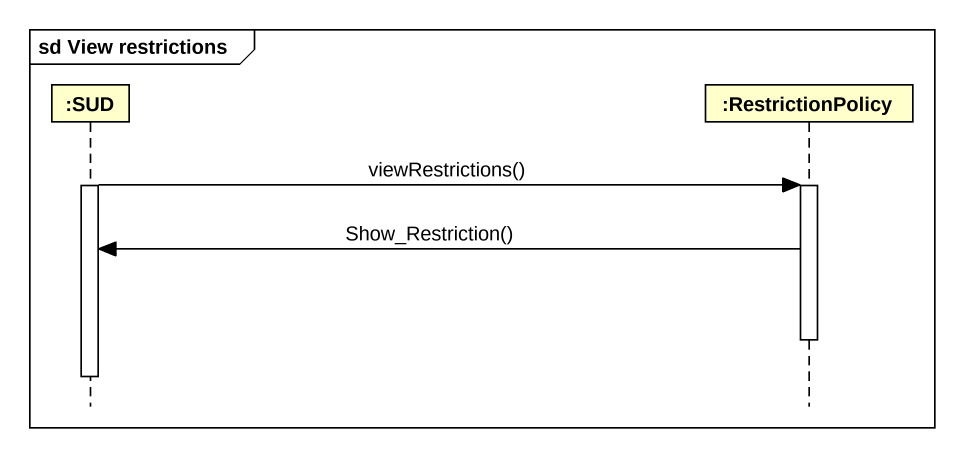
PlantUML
@startuml
mainframe sd View restrictions
hide footbox
participant ":SUD" as SUD
participant ":RestrictionPolicy" as RestrictionPolicy

activate SUD
SUD -> RestrictionPolicy : viewRestrictions()
activate RestrictionPolicy
RestrictionPolicy -> SUD : Show_Restriction()
deactivate RestrictionPolicy
deactivate SUD
@enduml
